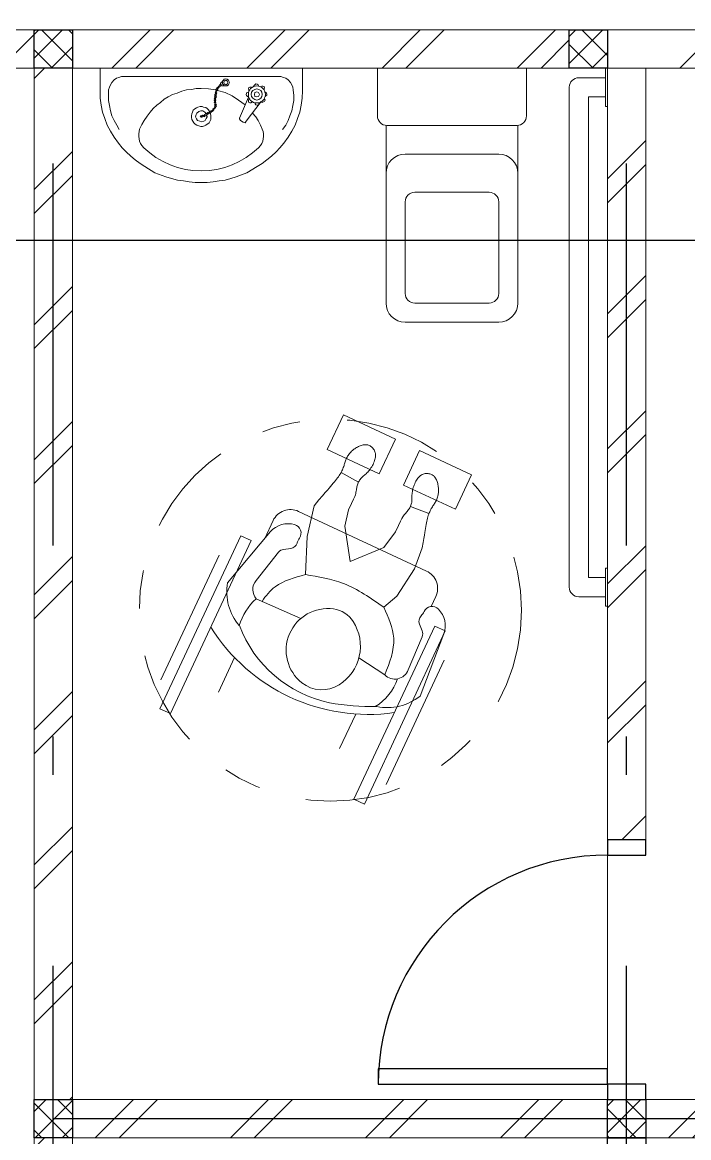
# Model space of a CAD drawing. Header units: inches. Extents: x 0 to 558, y -1 to 295.
# Drawn here: x 313.206 to 314.95, y 136.322 to 139.242 of the extents above; entities that cross this region are included whole.
import ezdxf

# ---------------------------------------------------------------- set-up
doc = ezdxf.new("R2010")
doc.units = ezdxf.units.IN
doc.header["$MEASUREMENT"] = 0
doc.linetypes.add('DASHDOT', pattern=[1, 0.5, -0.25, 0, -0.25])
for name, color, linetype, lineweight in [('ars', 11, 'Continuous', 0), ('ARSIR', 31, 'Continuous', 5), ('ARSIR BETON', 8, 'Continuous', 5), ('KOL', 1, 'Continuous', 30), ('KOLOM', 4, 'Continuous', 9), ('lan', 7, 'Continuous', 15), ('RUMPUT', 93, 'Continuous', 0), ('SANITAIR', 15, 'Continuous', 9), ('tem', 5, 'Continuous', 20)]:
    doc.layers.add(name, color=color, linetype=linetype, lineweight=lineweight)
doc.layers.add('as', color=1, linetype='Continuous', plot=False)
doc.layers.add('Kusen', color=30, linetype='Continuous')
doc.styles.add('ATTR', font='romans.shx', dxfattribs={"width": 0.8, "height": 0.56})
pattern_1 = [(86.66969, (37.0798, 226.14725), (-0.5066041, 0.569206), [0.142875, -0.934755]), (41.66969, (37.0798, 226.14725), (-0.5066045, 0.5692064), [0.142875, -0.619125]), (131.66969, (37.0798, 226.14725), (-0.5692064, -0.5066045), [0.142875, -0.619125])]

# ---------------------------------------------------------------- blocks, each defined once
blk = doc.blocks.new('K 10.10')
at = {"layer": 'ars'}
h = blk.add_hatch(dxfattribs=at)
h.set_pattern_fill('_USER', color=256, scale=0.05, angle=45, double=1, pattern_type=0)
h.set_pattern_definition([(45, (0, 0), (-0.035355339, 0.035355339), []), (135, (0, 0), (-0.035355339, -0.035355339), [])])
h.paths.add_polyline_path([(1560.5383, 1380.4069), (1560.6383, 1380.4069), (1560.6383, 1380.5069), (1560.5383, 1380.5069)])
at = {"layer": 'KOL'}
blk.add_lwpolyline([(1560.5383, 1380.4069), (1560.6383, 1380.4069), (1560.6383, 1380.5069), (1560.5383, 1380.5069)], close=True, dxfattribs=at)
blk = doc.blocks.new('P.80')
at = {"layer": 'Kusen'}
for points in [[(-69.8094, -74.8368), (-69.7694, -74.8368), (-69.7694, -74.0368), (-69.8094, -74.0368)], [(-70.6094, -74.9368), (-70.5694, -74.9368), (-70.5694, -74.8368), (-70.6094, -74.8368)], [(-69.7694, -74.9368), (-69.7294, -74.9368), (-69.7294, -74.8368), (-69.7694, -74.8368)]]:
    blk.add_lwpolyline(points, close=True, dxfattribs=at)
blk.add_arc((-69.7694, -74.8368), 0.8, 90, 180, dxfattribs=at)
blk = doc.blocks.new('WASHTAFEL')
for points in [[(0.1029, 0.2167), (0.1186, 0.2276), (0.1344, 0.2373), (0.1501, 0.2458), (0.1671, 0.2518), (0.184, 0.2579), (0.2022, 0.2615), (0.2203, 0.2639), (0.2397, 0.2651)], [(0.2397, 0.2651), (0.299, 0.2651)], [(0.299, 0.2651), (0.299, 0)], [(0.138, 0.2131), (0.1501, 0.2215), (0.1622, 0.2276), (0.1743, 0.2324), (0.1877, 0.2373), (0.201, 0.2397), (0.2143, 0.2421), (0.2276, 0.2421), (0.2421, 0.2409)], [(0.2421, 0.2409), (0.2494, 0.2397), (0.2554, 0.2373), (0.2615, 0.2337), (0.2688, 0.2276), (0.2724, 0.2215), (0.2748, 0.2155), (0.2772, 0.2082), (0.2772, 0.1998)], [(0, 0), (0, 0.0157), (0.0012, 0.0315), (0.0036, 0.0472), (0.0061, 0.063), (0.0097, 0.0775), (0.0145, 0.092), (0.0254, 0.1199), (0.0412, 0.1465), (0.0496, 0.1598), (0.0593, 0.1719), (0.069, 0.184), (0.0799, 0.1961), (0.0908, 0.2058), (0.1029, 0.2167)], [(0.2772, 0.1998), (0.2772, 0)], [(0.0303, 0), (0.0315, 0.0206), (0.0339, 0.0412), (0.0387, 0.0617), (0.046, 0.0811), (0.0545, 0.0993), (0.0654, 0.1174), (0.0775, 0.1344), (0.0908, 0.1501)], [(0.0908, 0.1501), (0.0969, 0.155), (0.1017, 0.1586), (0.1077, 0.161), (0.1138, 0.1622), (0.1199, 0.1634), (0.1271, 0.1634), (0.1332, 0.1622), (0.1392, 0.1598)], [(0.1392, 0.1598), (0.1501, 0.155), (0.1622, 0.1489), (0.1719, 0.1429), (0.1816, 0.1344)], [(0.1598, 0.1174), (0.2119, 0.1574)], [(0.2082, 0.1404), (0.2058, 0.1416), (0.2034, 0.1429), (0.2022, 0.1465), (0.2034, 0.1501), (0.2058, 0.1513), (0.207, 0.1513), (0.2082, 0.1513), (0.2094, 0.1513)], [(0.2082, 0.1453), (0.2082, 0.1416), (0.2094, 0.1368), (0.2119, 0.1332), (0.2143, 0.1295), (0.2179, 0.1271), (0.2215, 0.1247), (0.2252, 0.1235), (0.23, 0.1235), (0.2349, 0.1235), (0.2385, 0.1247), (0.2421, 0.1271), (0.2458, 0.1295), (0.2482, 0.1332), (0.2506, 0.1368), (0.2518, 0.1416), (0.253, 0.1453), (0.2518, 0.1501), (0.2506, 0.1538), (0.2482, 0.1586), (0.2458, 0.161), (0.2421, 0.1646), (0.2385, 0.1659), (0.2349, 0.1671), (0.23, 0.1683), (0.2252, 0.1671), (0.2215, 0.1659), (0.2179, 0.1646), (0.2143, 0.161), (0.2119, 0.1586), (0.2094, 0.1538), (0.2082, 0.1501), (0.2082, 0.1453)], [(0.2119, 0.1574), (0.2094, 0.1598), (0.2107, 0.1634), (0.2119, 0.1659), (0.2155, 0.1671), (0.2179, 0.1659), (0.2191, 0.1646), (0.2191, 0.1646)], [(0.2155, 0.1453), (0.2167, 0.1404), (0.2203, 0.1356), (0.2252, 0.132), (0.23, 0.1308), (0.2361, 0.132), (0.2409, 0.1356), (0.2433, 0.1404), (0.2446, 0.1453), (0.2433, 0.1513), (0.2409, 0.1562), (0.2361, 0.1586), (0.23, 0.1598), (0.2252, 0.1586), (0.2203, 0.1562), (0.2167, 0.1513), (0.2155, 0.1453)], [(0.224, 0.1453), (0.2252, 0.1404), (0.23, 0.1392), (0.2349, 0.1404), (0.2373, 0.1453), (0.2349, 0.1501), (0.23, 0.1525), (0.2252, 0.1501), (0.224, 0.1453)], [(0.2252, 0.1671), (0.2264, 0.1695), (0.2276, 0.1719), (0.2312, 0.1719), (0.2337, 0.1707), (0.2361, 0.1683), (0.2361, 0.1671), (0.2361, 0.1659)], [(0.2421, 0.1634), (0.2446, 0.1646), (0.247, 0.1659), (0.2506, 0.1646), (0.2518, 0.161), (0.2518, 0.1586), (0.2506, 0.1574), (0.2506, 0.1562), (0.2494, 0.1562)], [(0.253, 0.1501), (0.2554, 0.1489), (0.2567, 0.1465), (0.2579, 0.1429), (0.2554, 0.1404), (0.253, 0.138), (0.253, 0.138), (0.2518, 0.138)], [(0.1622, 0.1029), (0.1574, 0.1102), (0.1562, 0.115), (0.1598, 0.1174)], [(0.1683, 0.1005), (0.2228, 0.1235)], [(0.2179, 0.1259), (0.2155, 0.1235), (0.2119, 0.1235), (0.2094, 0.1247), (0.2082, 0.1271), (0.2082, 0.1308), (0.2094, 0.1308), (0.2094, 0.132), (0.2107, 0.1332)], [(0.2361, 0.1235), (0.2349, 0.1199), (0.2324, 0.1186), (0.23, 0.1174), (0.2276, 0.1186), (0.2252, 0.1211), (0.2252, 0.1223), (0.2252, 0.1235)], [(0.2494, 0.132), (0.2494, 0.1295), (0.2494, 0.1271), (0.2482, 0.1247), (0.2446, 0.1235), (0.2421, 0.1247), (0.2409, 0.1247), (0.2409, 0.1247)], [(0.1683, 0.1005), (0.1659, 0.1005), (0.1622, 0.1029)], [(0.2034, 0.115), (0.2155, 0.0981), (0.2264, 0.0811), (0.2349, 0.063), (0.2409, 0.0424)], [(0.253, 0.0642), (0.253, 0.0605), (0.2554, 0.0581), (0.2579, 0.0557), (0.2615, 0.0557), (0.2651, 0.0557), (0.2676, 0.0581), (0.27, 0.0605), (0.2712, 0.0642), (0.27, 0.0678), (0.2676, 0.0714), (0.2651, 0.0726), (0.2615, 0.0738), (0.2579, 0.0726), (0.2554, 0.0714), (0.253, 0.0678), (0.253, 0.0642)], [(0.2639, 0.0557), (0.2615, 0.0521), (0.2591, 0.0508), (0.2554, 0.0521), (0.253, 0.0533), (0.253, 0.0569), (0.253, 0.0581), (0.253, 0.0593)], [(0.2554, 0.0642), (0.2579, 0.0605), (0.2615, 0.0593), (0.2651, 0.0605), (0.2676, 0.0642), (0.2651, 0.069), (0.2615, 0.0702), (0.2579, 0.069), (0.2554, 0.0642)], [(0.1852, 0.0303), (0.1877, 0.0278), (0.1901, 0.0303), (0.1877, 0.0315), (0.1852, 0.0303)], [(0.1889, 0.0327), (0.1913, 0.0303), (0.1937, 0.0327), (0.1913, 0.0339), (0.1889, 0.0327)], [(0.1937, 0.0363), (0.1949, 0.0339), (0.1973, 0.0363), (0.1949, 0.0375), (0.1937, 0.0363)], [(0.1973, 0.0375), (0.1998, 0.0351), (0.2022, 0.0375), (0.1998, 0.04), (0.1973, 0.0375)], [(0.2022, 0.0375), (0.2046, 0.0351), (0.2058, 0.0375), (0.2046, 0.04), (0.2022, 0.0375)], [(0.207, 0.0363), (0.2094, 0.0339), (0.2119, 0.0363), (0.2094, 0.0387), (0.207, 0.0363)], [(0.2119, 0.0363), (0.2143, 0.0339), (0.2167, 0.0363), (0.2143, 0.0387), (0.2119, 0.0363)], [(0.2167, 0.0363), (0.2191, 0.0339), (0.2215, 0.0363), (0.2191, 0.0387), (0.2167, 0.0363)], [(0.2215, 0.0375), (0.224, 0.0351), (0.2264, 0.0375), (0.224, 0.04), (0.2215, 0.0375)], [(0.2264, 0.0375), (0.2288, 0.0351), (0.2312, 0.0375), (0.2288, 0.04), (0.2264, 0.0375)], [(0.2312, 0.0387), (0.2337, 0.0363), (0.2361, 0.0387), (0.2337, 0.0412), (0.2312, 0.0387)], [(0.2373, 0.0387), (0.2385, 0.0375), (0.2409, 0.0387), (0.2385, 0.0412), (0.2373, 0.0387)], [(0.2409, 0.0412), (0.2433, 0.0387), (0.2458, 0.0412), (0.2433, 0.0436), (0.2409, 0.0412)], [(0.2421, 0.0387), (0.2446, 0.0194), (0.2458, 0)], [(0.2458, 0.0436), (0.2482, 0.0412), (0.2494, 0.0436), (0.2482, 0.046), (0.2458, 0.0436)], [(0.2494, 0.0472), (0.2506, 0.0448), (0.253, 0.0472), (0.2506, 0.0496), (0.2494, 0.0472)], [(0.253, 0.0508), (0.2542, 0.0484), (0.2567, 0.0508), (0.2542, 0.0533), (0.253, 0.0508)], [(0.1029, -0.2167), (0.0908, -0.207), (0.0799, -0.1961), (0.069, -0.184), (0.0593, -0.1731), (0.0496, -0.1598), (0.0412, -0.1477), (0.0254, -0.1211), (0.0145, -0.092), (0.0097, -0.0775), (0.0061, -0.0617), (0.0036, -0.046), (0.0012, -0.0315), (0, -0.0157), (0, 0)], [(0.1392, -0.161), (0.1332, -0.1622), (0.1271, -0.1634), (0.1199, -0.1634), (0.1138, -0.1622), (0.1077, -0.161), (0.1017, -0.1586), (0.0969, -0.155), (0.0908, -0.1501), (0.0775, -0.1344), (0.0654, -0.1186), (0.0545, -0.0993), (0.046, -0.0811), (0.0387, -0.0617), (0.0339, -0.0412), (0.0315, -0.0218), (0.0303, 0)], [(0.2458, 0), (0.2458, -0.0133), (0.2433, -0.0254), (0.2421, -0.0387), (0.2385, -0.0508), (0.2337, -0.063), (0.23, -0.0751), (0.224, -0.086), (0.2179, -0.0969), (0.2094, -0.1065), (0.2022, -0.1162), (0.1937, -0.1259), (0.184, -0.1332), (0.1731, -0.1416), (0.1622, -0.1489), (0.1513, -0.155), (0.1392, -0.161)], [(0.1852, 0.0218), (0.1901, 0.0194), (0.1937, 0.0157), (0.1961, 0.0121), (0.1973, 0.0061), (0.1985, 0.0024), (0.1985, -0.0024), (0.1973, -0.0085), (0.1949, -0.0121), (0.1925, -0.0169), (0.1889, -0.0206), (0.184, -0.023), (0.1792, -0.0242), (0.1743, -0.0254), (0.1695, -0.0254), (0.1646, -0.0242), (0.1598, -0.0218), (0.1562, -0.0194), (0.1525, -0.0157), (0.1501, -0.0109), (0.1477, -0.0061), (0.1465, -0.0012), (0.1465, 0.0036), (0.1477, 0.0085), (0.1501, 0.0121), (0.1562, 0.0206), (0.1646, 0.0254), (0.1731, 0.0254), (0.1816, 0.0242)], [(0.1792, 0.0133), (0.184, 0.0097), (0.1877, 0.0048), (0.1877, -0.0012), (0.1852, -0.0061), (0.1816, -0.0109), (0.178, -0.0133), (0.1719, -0.0145), (0.1659, -0.0121), (0.1622, -0.0097), (0.1598, -0.0036), (0.1586, 0.0012), (0.1598, 0.0073), (0.1622, 0.0109), (0.1671, 0.0133), (0.1719, 0.0157), (0.1768, 0.0145)], [(0.1743, 0.0024), (0.1743, -0.0012), (0.1719, -0.0024), (0.1707, 0), (0.1707, 0.0024)], [(0.1719, 0.0085), (0.1743, 0.0061), (0.1768, 0.0085), (0.1743, 0.0097), (0.1719, 0.0085)], [(0.1719, 0.0036), (0.1731, 0.0012), (0.1755, 0.0036), (0.1731, 0.0061), (0.1719, 0.0036)], [(0.1792, 0.0133), (0.1792, 0.0121), (0.178, 0.0097), (0.1768, 0.0097), (0.1743, 0.0097), (0.1743, 0.0121), (0.1743, 0.0133), (0.1768, 0.0145), (0.178, 0.0145)], [(0.178, 0.0169), (0.1804, 0.0145), (0.1828, 0.0169), (0.1804, 0.0194), (0.178, 0.0169)], [(0.1804, 0.0206), (0.1828, 0.0194), (0.184, 0.0206), (0.1828, 0.023), (0.1804, 0.0206)], [(0.1828, 0.0254), (0.1852, 0.023), (0.1877, 0.0254), (0.1852, 0.0278), (0.1828, 0.0254)], [(0.2772, -0.201), (0.2772, 0)], [(0.299, -0.2639), (0.299, 0)], [(0.2772, -0.201), (0.2772, -0.2082), (0.2748, -0.2155), (0.2724, -0.2215), (0.2688, -0.2276), (0.2615, -0.2337), (0.2554, -0.2373), (0.2494, -0.2397), (0.2421, -0.2421)], [(0.2397, -0.2639), (0.2203, -0.2639), (0.2022, -0.2615), (0.184, -0.2579), (0.1671, -0.2518), (0.1501, -0.2458), (0.1344, -0.2373), (0.1186, -0.2276), (0.1029, -0.2167)], [(0.2421, -0.2421), (0.2276, -0.2421), (0.2143, -0.2421), (0.201, -0.2397), (0.1877, -0.2373), (0.1743, -0.2337), (0.1622, -0.2276), (0.1501, -0.2203), (0.138, -0.2143)], [(0.2397, -0.2639), (0.299, -0.2639)]]:
    blk.add_lwpolyline(points)
blk = doc.blocks.new('SWC1')
for p, q in [((-0.1225, 0.665), (0.1225, 0.665)), ((-0.1725, 0.1499), (-0.1725, 0.615)), ((-0.0975, 0.615), (0.0975, 0.615)), ((0.1725, 0.1499), (0.1725, 0.615)), ((-0.1225, 0.35), (-0.1225, 0.59)), ((0.1225, 0.35), (0.1225, 0.59)), ((-0.0975, 0.325), (0.0975, 0.325)), ((-0.1225, 0.225), (0.1225, 0.225)), ((-0.17, 0.15), (0.17, 0.15)), ((-0.195, 0), (-0.195, 0.125)), ((0.195, 0), (0.195, 0.125)), ((-0.195, 0), (0.195, 0))]:
    blk.add_line(p, q)
for centre, radius, start, end in [((-0.1225, 0.615), 0.05, 90, 180), ((0.1225, 0.615), 0.05, 0, 90), ((-0.0975, 0.59), 0.025, 90, 180), ((0.0975, 0.59), 0.025, 0, 90), ((-0.0975, 0.35), 0.025, 180, 270), ((0.0975, 0.35), 0.025, 270, 0), ((-0.1225, 0.275), 0.05, 180, 270), ((0.1225, 0.275), 0.05, 270, 0), ((-0.17, 0.125), 0.025, 90, 180), ((0.17, 0.125), 0.025, 0, 90)]:
    blk.add_arc(centre, radius, start, end)
blk = doc.blocks.new('kursi roda')
at = {"layer": 'ars'}
for p, q in [((403.0277, -6.3653), (403.0264, -6.3677)), ((403.029, -6.363), (403.0277, -6.3653)), ((403.0304, -6.3607), (403.029, -6.363)), ((403.0319, -6.3585), (403.0304, -6.3607)), ((403.0335, -6.3563), (403.0319, -6.3585)), ((403.0352, -6.3541), (403.0335, -6.3563)), ((403.0369, -6.352), (403.0352, -6.3541)), ((403.0388, -6.35), (403.0369, -6.352)), ((403.0407, -6.3481), (403.0388, -6.35)), ((403.0427, -6.3463), (403.0407, -6.3481)), ((403.0447, -6.3447), (403.0427, -6.3463)), ((403.0468, -6.3433), (403.0447, -6.3447)), ((403.0489, -6.3421), (403.0468, -6.3433)), ((403.0511, -6.3411), (403.0489, -6.3421)), ((403.0533, -6.3403), (403.0511, -6.3411)), ((403.0555, -6.3397), (403.0533, -6.3403)), ((403.0577, -6.3394), (403.0555, -6.3397)), ((403.06, -6.3393), (403.0577, -6.3394)), ((403.0623, -6.3394), (403.06, -6.3393)), ((403.0646, -6.3397), (403.0623, -6.3394)), ((403.0669, -6.3403), (403.0646, -6.3397)), ((403.0692, -6.341), (403.0669, -6.3403)), ((403.0716, -6.3419), (403.0692, -6.341)), ((403.0738, -6.343), (403.0716, -6.3419)), ((403.0761, -6.3444), (403.0738, -6.343)), ((403.0782, -6.3459), (403.0761, -6.3444)), ((403.0802, -6.3477), (403.0782, -6.3459)), ((403.082, -6.3497), (403.0802, -6.3477)), ((403.0836, -6.3519), (403.082, -6.3497)), ((403.0851, -6.3544), (403.0836, -6.3519)), ((403.0863, -6.357), (403.0851, -6.3544)), ((403.0873, -6.3599), (403.0863, -6.357)), ((403.0882, -6.3629), (403.0873, -6.3599)), ((403.0888, -6.3661), (403.0882, -6.3629)), ((403.2107, -6.3661), (403.2113, -6.3629)), ((403.2113, -6.3629), (403.2121, -6.3599)), ((403.2121, -6.3599), (403.2132, -6.357)), ((403.2132, -6.357), (403.2144, -6.3544)), ((403.2144, -6.3544), (403.2158, -6.3519)), ((403.2158, -6.3519), (403.2175, -6.3497)), ((403.2175, -6.3497), (403.2193, -6.3477)), ((403.2193, -6.3477), (403.2213, -6.3459)), ((403.2213, -6.3459), (403.2234, -6.3444)), ((403.2234, -6.3444), (403.2256, -6.343)), ((403.2256, -6.343), (403.2279, -6.3419)), ((403.2279, -6.3419), (403.2302, -6.341)), ((403.2302, -6.341), (403.2326, -6.3403)), ((403.2326, -6.3403), (403.2349, -6.3397)), ((403.2349, -6.3397), (403.2372, -6.3394)), ((403.2372, -6.3394), (403.2395, -6.3393)), ((403.2395, -6.3393), (403.2417, -6.3394)), ((403.2417, -6.3394), (403.244, -6.3397)), ((403.244, -6.3397), (403.2462, -6.3403)), ((403.2462, -6.3403), (403.2484, -6.3411)), ((403.2484, -6.3411), (403.2505, -6.3421)), ((403.2505, -6.3421), (403.2526, -6.3433)), ((403.2526, -6.3433), (403.2547, -6.3447)), ((403.2547, -6.3447), (403.2568, -6.3463)), ((403.2568, -6.3463), (403.2588, -6.3481)), ((403.2588, -6.3481), (403.2607, -6.35)), ((403.2607, -6.35), (403.2625, -6.352)), ((403.2625, -6.352), (403.2643, -6.3541)), ((403.2643, -6.3541), (403.266, -6.3563)), ((403.266, -6.3563), (403.2676, -6.3585)), ((403.2676, -6.3585), (403.2691, -6.3607)), ((403.2691, -6.3607), (403.2705, -6.363)), ((403.2705, -6.363), (403.2718, -6.3653)), ((403.2718, -6.3653), (403.273, -6.3677)), ((403.0202, -6.3917), (403.0201, -6.3944)), ((403.0201, -6.3944), (403.0201, -6.3971)), ((403.0204, -6.3889), (403.0202, -6.3917)), ((403.0208, -6.3861), (403.0204, -6.3889)), ((403.0213, -6.3833), (403.0208, -6.3861)), ((403.0219, -6.3806), (403.0213, -6.3833)), ((403.0226, -6.3779), (403.0219, -6.3806)), ((403.0234, -6.3752), (403.0226, -6.3779)), ((403.0243, -6.3726), (403.0234, -6.3752)), ((403.0253, -6.3701), (403.0243, -6.3726)), ((403.0264, -6.3677), (403.0253, -6.3701)), ((403.0874, -6.3977), (403.0881, -6.3942)), ((403.0881, -6.3942), (403.0887, -6.3907)), ((403.0887, -6.3907), (403.0892, -6.3871)), ((403.0893, -6.3694), (403.0888, -6.3661)), ((403.0892, -6.3871), (403.0895, -6.3835)), ((403.0896, -6.3728), (403.0893, -6.3694)), ((403.0895, -6.3835), (403.0897, -6.3799)), ((403.0897, -6.3763), (403.0896, -6.3728)), ((403.0897, -6.3799), (403.0897, -6.3763)), ((403.2098, -6.3763), (403.2099, -6.3728)), ((403.2098, -6.3799), (403.2098, -6.3763)), ((403.21, -6.3835), (403.2098, -6.3799)), ((403.2099, -6.3728), (403.2102, -6.3694)), ((403.2103, -6.3871), (403.21, -6.3835)), ((403.2102, -6.3694), (403.2107, -6.3661)), ((403.2108, -6.3907), (403.2103, -6.3871)), ((403.2114, -6.3942), (403.2108, -6.3907)), ((403.2121, -6.3977), (403.2114, -6.3942)), ((403.273, -6.3677), (403.2741, -6.3701)), ((403.2741, -6.3701), (403.2752, -6.3726)), ((403.2752, -6.3726), (403.2761, -6.3752)), ((403.2761, -6.3752), (403.2769, -6.3779)), ((403.2769, -6.3779), (403.2776, -6.3806)), ((403.2776, -6.3806), (403.2782, -6.3833)), ((403.2782, -6.3833), (403.2787, -6.3861)), ((403.2787, -6.3861), (403.279, -6.3889)), ((403.279, -6.3889), (403.2793, -6.3917)), ((403.2793, -6.3917), (403.2794, -6.3944)), ((403.2794, -6.3944), (403.2794, -6.3971)), ((403.0201, -6.3971), (403.0202, -6.3997)), ((403.0202, -6.3997), (403.0204, -6.4022)), ((403.0204, -6.4022), (403.0207, -6.4047)), ((403.0207, -6.4047), (403.021, -6.4072)), ((403.021, -6.4072), (403.0214, -6.4098)), ((403.0214, -6.4098), (403.0218, -6.4123)), ((403.0218, -6.4123), (403.0222, -6.415)), ((403.0222, -6.415), (403.0225, -6.4177)), ((403.0225, -6.4177), (403.0227, -6.4206)), ((403.0227, -6.4206), (403.0229, -6.4236)), ((403.0229, -6.4236), (403.023, -6.4267)), ((403.077, -6.4249), (403.0779, -6.4224)), ((403.0779, -6.4224), (403.0789, -6.42)), ((403.0789, -6.42), (403.08, -6.4176)), ((403.08, -6.4176), (403.0811, -6.4151)), ((403.0811, -6.4151), (403.0823, -6.4126)), ((403.0823, -6.4126), (403.0835, -6.4099)), ((403.0835, -6.4099), (403.0846, -6.4071)), ((403.0846, -6.4071), (403.0856, -6.4042)), ((403.0856, -6.4042), (403.0865, -6.401)), ((403.0865, -6.401), (403.0874, -6.3977)), ((403.2129, -6.401), (403.2121, -6.3977)), ((403.2139, -6.4042), (403.2129, -6.401)), ((403.2149, -6.4071), (403.2139, -6.4042)), ((403.216, -6.4099), (403.2149, -6.4071)), ((403.2172, -6.4126), (403.216, -6.4099)), ((403.2183, -6.4151), (403.2172, -6.4126)), ((403.2195, -6.4176), (403.2183, -6.4151)), ((403.2206, -6.42), (403.2195, -6.4176)), ((403.2216, -6.4224), (403.2206, -6.42)), ((403.2225, -6.4249), (403.2216, -6.4224)), ((403.2766, -6.4236), (403.2765, -6.4267)), ((403.2767, -6.4206), (403.2766, -6.4236)), ((403.277, -6.4177), (403.2767, -6.4206)), ((403.2773, -6.415), (403.277, -6.4177)), ((403.2777, -6.4123), (403.2773, -6.415)), ((403.2781, -6.4098), (403.2777, -6.4123)), ((403.2784, -6.4072), (403.2781, -6.4098)), ((403.2788, -6.4047), (403.2784, -6.4072)), ((403.2791, -6.4022), (403.2788, -6.4047)), ((403.2793, -6.3997), (403.2791, -6.4022)), ((403.2794, -6.3971), (403.2793, -6.3997)), ((403.0204, -6.4515), (403.0195, -6.4556)), ((403.0212, -6.4476), (403.0204, -6.4515)), ((403.0218, -6.4439), (403.0212, -6.4476)), ((403.0223, -6.4402), (403.0218, -6.4439)), ((403.0227, -6.4366), (403.0223, -6.4402)), ((403.0229, -6.4332), (403.0227, -6.4366)), ((403.0228, -6.4347), (403.0747, -6.4388)), ((403.023, -6.4299), (403.0229, -6.4332)), ((403.023, -6.4267), (403.023, -6.4299)), ((403.0746, -6.4401), (403.0747, -6.4374)), ((403.0748, -6.4427), (403.0746, -6.4401)), ((403.0747, -6.4374), (403.0748, -6.4349)), ((403.0748, -6.4349), (403.0752, -6.4323)), ((403.0751, -6.4454), (403.0748, -6.4427)), ((403.0755, -6.4481), (403.0751, -6.4454)), ((403.0752, -6.4323), (403.0756, -6.4298)), ((403.0761, -6.4508), (403.0755, -6.4481)), ((403.0756, -6.4298), (403.0762, -6.4273)), ((403.0768, -6.4536), (403.0761, -6.4508)), ((403.0762, -6.4273), (403.077, -6.4249)), ((403.2232, -6.4273), (403.2225, -6.4249)), ((403.2227, -6.4536), (403.2234, -6.4508)), ((403.2238, -6.4298), (403.2232, -6.4273)), ((403.2234, -6.4508), (403.2239, -6.4481)), ((403.2243, -6.4323), (403.2238, -6.4298)), ((403.2239, -6.4481), (403.2244, -6.4454)), ((403.2246, -6.4349), (403.2243, -6.4323)), ((403.2244, -6.4454), (403.2247, -6.4427)), ((403.2248, -6.4374), (403.2246, -6.4349)), ((403.2247, -6.4427), (403.2248, -6.4401)), ((403.2767, -6.4347), (403.2248, -6.4388)), ((403.2248, -6.4401), (403.2248, -6.4374)), ((403.2765, -6.4267), (403.2765, -6.4299)), ((403.2765, -6.4299), (403.2766, -6.4332)), ((403.2766, -6.4332), (403.2768, -6.4366)), ((403.2768, -6.4366), (403.2772, -6.4402)), ((403.2772, -6.4402), (403.2777, -6.4439)), ((403.2777, -6.4439), (403.2783, -6.4476)), ((403.2783, -6.4476), (403.2791, -6.4515)), ((403.2791, -6.4515), (403.28, -6.4556)), ((403.0132, -6.4792), (403.0117, -6.4848)), ((403.0147, -6.4739), (403.0132, -6.4792)), ((403.016, -6.469), (403.0147, -6.4739)), ((403.0173, -6.4643), (403.016, -6.469)), ((403.0184, -6.4598), (403.0173, -6.4643)), ((403.0195, -6.4556), (403.0184, -6.4598)), ((403.0776, -6.4564), (403.0768, -6.4536)), ((403.0784, -6.4592), (403.0776, -6.4564)), ((403.0792, -6.4621), (403.0784, -6.4592)), ((403.08, -6.4651), (403.0792, -6.4621)), ((403.0808, -6.4682), (403.08, -6.4651)), ((403.0815, -6.4716), (403.0808, -6.4682)), ((403.082, -6.4765), (403.0815, -6.4716)), ((403.0822, -6.4844), (403.082, -6.4765)), ((403.2173, -6.4844), (403.2175, -6.4765)), ((403.2175, -6.4765), (403.218, -6.4716)), ((403.218, -6.4716), (403.2187, -6.4682)), ((403.2187, -6.4682), (403.2195, -6.4651)), ((403.2195, -6.4651), (403.2203, -6.4621)), ((403.2203, -6.4621), (403.2211, -6.4592)), ((403.2211, -6.4592), (403.2219, -6.4564)), ((403.2219, -6.4564), (403.2227, -6.4536)), ((403.28, -6.4556), (403.281, -6.4598)), ((403.281, -6.4598), (403.2822, -6.4643)), ((403.2822, -6.4643), (403.2834, -6.469)), ((403.2834, -6.469), (403.2848, -6.4739)), ((403.2848, -6.4739), (403.2862, -6.4792)), ((403.2862, -6.4792), (403.2878, -6.4848)), ((403.0046, -6.5103), (403.0007, -6.5239)), ((403.0075, -6.4997), (403.0046, -6.5103)), ((403.0098, -6.4914), (403.0075, -6.4997)), ((403.0117, -6.4848), (403.0098, -6.4914)), ((403.0815, -6.5152), (403.0821, -6.4969)), ((403.0821, -6.4969), (403.0822, -6.4844)), ((403.2174, -6.4969), (403.2173, -6.4844)), ((403.218, -6.5152), (403.2174, -6.4969)), ((403.2878, -6.4848), (403.2896, -6.4914)), ((403.2896, -6.4914), (403.2919, -6.4997)), ((403.2919, -6.4997), (403.2949, -6.5103)), ((403.2949, -6.5103), (403.2988, -6.5239)), ((403.0007, -6.5239), (402.9958, -6.5815)), ((403.0924, -6.5654), (403.0815, -6.5152)), ((403.2084, -6.5576), (403.218, -6.5152)), ((403.2988, -6.5239), (403.3037, -6.5433)), ((403.1568, -6.6358), (403.0924, -6.5654)), ((403.1568, -6.6358), (403.2084, -6.5576)), ((403.3037, -6.5433), (403.2866, -6.6239)), ((402.9958, -6.5815), (403.0073, -6.6666)), ((403.2866, -6.6239), (403.2484, -6.7162)), ((403.3787, -6.653), (403.4239, -6.8218)), ((403.0266, -6.7071), (403.0073, -6.6666)), ((403.3122, -6.6703), (403.328, -6.6805)), ((402.8545, -6.7033), (402.8422, -6.8776)), ((402.8547, -6.6955), (402.8547, -7.1955)), ((402.8547, -6.6955), (402.8847, -6.6955)), ((402.8847, -6.6955), (402.8847, -7.1955)), ((402.9231, -6.7077), (402.9094, -6.7207)), ((403.3371, -6.6928), (403.3585, -6.7846)), ((403.4147, -6.6955), (403.4147, -7.1955)), ((403.4447, -6.6955), (403.4147, -6.6955)), ((403.4447, -6.6955), (403.4447, -7.1955)), ((402.9028, -6.7345), (402.8993, -6.8287)), ((402.8247, -6.7655), (402.8247, -7.1255)), ((403.4747, -6.7655), (403.4747, -7.1255)), ((403.2104, -6.8251), (403.3378, -6.8283)), ((403.0296, -6.8547), (402.949, -6.8662)), ((402.9747, -6.9914), (402.9747, -7.0914)), ((403.3247, -6.9914), (403.3247, -7.0914)), ((402.8847, -7.1955), (402.8547, -7.1955)), ((403.4147, -7.1955), (403.4447, -7.1955))]:
    blk.add_line(p, q, dxfattribs=at)
for points in [[(402.9647, -6.3955), (403.1147, -6.3955), (403.1147, -6.2955), (402.9647, -6.2955)], [(403.3347, -6.3955), (403.1847, -6.3955), (403.1847, -6.2955), (403.3347, -6.2955)]]:
    blk.add_lwpolyline(points, close=True, dxfattribs=at)
blk.add_lwpolyline([(402.9147, -6.653), (402.9147, -6.6239, -0.414214), (402.9647, -6.5739), (403.3347, -6.5739, -0.414214), (403.3847, -6.6239), (403.3847, -6.6757)], format="xyb", dxfattribs=at)
for centre, radius, start, end in [((403.3255, -6.6322), 0.0231, 80.5302, 190.8564), ((403.319, -6.6708), 0.0622, 16.604, 80.5302), ((402.9164, -6.7094), 0.0622, 110.4268, 174.353), ((402.9028, -6.6728), 0.0231, 0.1006, 110.4268), ((403.2609, -6.6446), 0.0426, 351.9775, 10.8564), ((403.323, -6.6534), 0.0202, 171.9775, 237.3223), ((402.9092, -6.6931), 0.0202, 313.6347, 18.9795), ((402.9685, -6.6727), 0.0426, 180.1006, 198.9795), ((403.3164, -6.6986), 0.0215, 15.5972, 57.3223), ((402.9242, -6.7362), 0.0215, 133.6347, 175.3598), ((403.1222, -6.8363), 0.0728, 72.8015, 122.5969), ((403.1114, -6.871), 0.1091, 283.5915, 72.8015), ((403.1475, -6.876), 0.1199, 122.5969, 212.6426), ((403.323, -6.7946), 0.0369, 293.7079, 15.5972), ((402.936, -6.8317), 0.0369, 175.3598, 290.6017), ((403.2072, -6.8871), 0.1433, 350.6026, 24.2169), ((403.293, -6.7869), 0.1355, 294.2153, 345.0791), ((403.0476, -6.8769), 0.134, 173.4381, 214.1249), ((402.9641, -6.8185), 0.1355, 205.8779, 256.7417), ((403.1217, -6.6756), 0.3265, 257.2314, 313.995), ((403.1497, -6.5368), 0.4871, 237.0423, 302.9577), ((403.1173, -6.8953), 0.084, 212.6426, 283.5915), ((403.2312, -6.3321), 0.6866, 244.2486, 254.653)]:
    blk.add_arc(centre, radius, start, end, dxfattribs=at)
for points in [[(402.949, -6.8662), (402.9685, -6.7695), (403.0266, -6.7071)], [(403.0266, -6.7071), (403.1485, -6.6955), (403.2484, -6.7162)]]:
    blk.add_spline(points, degree=3, dxfattribs=at)
blk.add_open_spline([(403.3215, -6.8279), (403.3188, -6.8103), (403.3073, -6.7665), (403.2709, -6.7354), (403.2484, -6.7162)], degree=3, knots=[0.0459628, 0.0459628, 0.0459628, 0.0459628, 0.0986332, 0.1838693, 0.1838693, 0.1838693, 0.1838693], dxfattribs=at)
at = {"layer": 'ars', "style": 'ATTR', "width": 0.8, "flags": 9}
blk.add_attdef('ESTCODE', (403.1317, -6.8723), '', height=0.000106, rotation=170.8455, dxfattribs=at)
blk = doc.blocks.new('DEN-1 BLOK 2')
at = {"layer": 'ars'}
h = blk.add_hatch(dxfattribs=at)
h.set_pattern_fill('TEMBOK', color=256, scale=0.25)
h.set_pattern_definition([(45, (12.4, -0.345), (-0.1767767, 0.1767767), []), (45, (12.4625, -0.345), (-0.1767767, 0.1767767), [])])
h.paths.add_polyline_path([(18.9, 5.205), (21.65, 5.205), (21.65, 5.105), (18.9, 5.105)])
h = blk.add_hatch(dxfattribs=at)
h.set_pattern_fill('TEMBOK', color=256, scale=0.25)
h.set_pattern_definition([(45, (15.3, -0.345), (-0.1767767, 0.1767767), []), (45, (15.3625, -0.345), (-0.1767767, 0.1767767), [])])
h.paths.add_polyline_path([(21.75, 5.205), (24.5, 5.205), (24.5, 5.105), (21.75, 5.105)])
h = blk.add_hatch(dxfattribs=at)
h.set_pattern_fill('TEMBOK', color=256, scale=0.25)
h.set_pattern_definition([(45, (20.3, -1.045), (-0.176777, 0.176777), []), (45, (20.3625, -1.045), (-0.176777, 0.176777), [])])
h.paths.add_polyline_path([(20.25, 5.105), (20.35, 5.105), (20.35, 2.405), (20.25, 2.405)])
h = blk.add_hatch(dxfattribs=at)
h.set_pattern_fill('TEMBOK', color=256, scale=0.25)
h.set_pattern_definition([(45, (21.8, -3.845), (-0.176777, 0.176777), []), (45, (21.8625, -3.845), (-0.176777, 0.176777), [])])
h.paths.add_polyline_path([(21.75, 3.085), (21.85, 3.085), (21.85, 5.105), (21.75, 5.105)])
h = blk.add_hatch(dxfattribs=at)
h.set_pattern_fill('TEMBOK', color=256, scale=0.25)
h.set_pattern_definition([(45, (14.77433, 2.455), (-0.176777, 0.176777), []), (45, (14.83683, 2.455), (-0.176777, 0.176777), [])])
h.paths.add_polyline_path([(20.35, 2.405), (21.75, 2.405), (21.75, 2.305), (20.35, 2.305)])
h = blk.add_hatch(dxfattribs=at)
h.set_pattern_fill('TEMBOK', color=256, scale=0.25)
h.set_pattern_definition([(45, (16.27433, 2.455), (-0.176777, 0.176777), []), (45, (16.33683, 2.455), (-0.176777, 0.176777), [])])
h.paths.add_polyline_path([(21.85, 2.405), (24.75, 2.405), (24.75, 2.305), (21.85, 2.305)])
h = blk.add_hatch(dxfattribs=at)
h.set_pattern_fill('TEMBOK', color=256, scale=0.25)
h.set_pattern_definition([(45, (20.3, -3.845), (-0.176777, 0.176777), []), (45, (20.3625, -3.845), (-0.176777, 0.176777), [])])
h.paths.add_polyline_path([(20.25, 2.305), (20.35, 2.305), (20.35, -0.495), (20.25, -0.495)])
blk.add_line((21.7, 5.03), (21.7, 3.7712), dxfattribs=at)
for points in [[(21.745, 5.005), (21.75, 5.005), (21.75, 5.105), (21.745, 5.105)], [(21.745, 3.7962), (21.75, 3.7962), (21.75, 3.6962), (21.745, 3.6962)]]:
    blk.add_lwpolyline(points, close=True, dxfattribs=at)
blk.add_lwpolyline([(21.65, 5.055), (21.65, 3.7462, 0.414214), (21.675, 3.7212), (21.745, 3.7212)], format="xyb", dxfattribs=at)
for points in [[(21.675, 5.08), (21.745, 5.08)], [(21.7, 5.03), (21.745, 5.03)], [(21.7, 3.7712), (21.745, 3.7712)]]:
    blk.add_lwpolyline(points, dxfattribs=at)
at = {"layer": 'ars', "linetype": 'DASHDOT', "ltscale": 0.5}
blk.add_circle((21.0249, 3.6858), 0.5, dxfattribs=at)
at = {"layer": 'ars'}
blk.add_arc((21.675, 5.055), 0.025, 90, 180, dxfattribs=at)
at = {"layer": 'as', "linetype": 'DASHDOT', "ltscale": 2}
for p, q in [((20.3, -0.345), (20.3, 5.105)), ((21.8, -0.345), (21.8, 5.105))]:
    blk.add_line(p, q, dxfattribs=at)
at = {"layer": 'as'}
for p, q in [((0, 4.655), (86.8, 4.655)), ((20.3, 2.355), (24.8, 2.355))]:
    blk.add_line(p, q, dxfattribs=at)
at = {"layer": 'Kusen'}
for points in [[(21.85, 3.045), (21.85, 3.085), (21.75, 3.085), (21.75, 3.045)], [(21.75, 2.445), (21.75, 2.485), (21.15, 2.485), (21.15, 2.445)], [(21.85, 2.405), (21.85, 2.445), (21.75, 2.445), (21.75, 2.405)], [(21.85, 2.305), (21.85, 2.265), (21.75, 2.265), (21.75, 2.305)]]:
    blk.add_lwpolyline(points, close=True, dxfattribs=at)
blk.add_arc((21.75, 2.445), 0.6, 90, 180, dxfattribs=at)
at = {"layer": 'lan'}
blk.add_line((21.75, 3.045), (21.75, 2.485), dxfattribs=at)
at = {"layer": 'tem'}
for points in [[(18.9, 5.205), (18.9, 5.105), (21.65, 5.105), (21.65, 5.205)], [(21.75, 5.205), (21.75, 5.105), (24.5, 5.105), (24.5, 5.205)], [(20.35, 2.405), (21.75, 2.405), (21.75, 2.305), (20.35, 2.305)], [(21.85, 2.405), (24.75, 2.405), (24.75, 2.305), (21.85, 2.305)]]:
    blk.add_lwpolyline(points, close=True, dxfattribs=at)
at = {"layer": 'tem', "ltscale": 2}
for points in [[(20.35, 5.105), (20.25, 5.105), (20.25, 2.405), (20.35, 2.405)], [(21.85, 3.085), (21.75, 3.085), (21.75, 5.105), (21.85, 5.105)], [(20.35, 2.305), (20.25, 2.305), (20.25, -0.495), (20.35, -0.495)]]:
    blk.add_lwpolyline(points, close=True, dxfattribs=at)
at = {"layer": 'ars', "xscale": -1, "rotation": 335.0000000000048}
blk.add_blockref('kursi roda', (389.2651, -160.5539), dxfattribs=at)
at = {"layer": 'KOLOM', "extrusion": (0, 0, -1), "zscale": -1}
for p in [(-1580.8883, -1375.3019), (-1582.2883, -1375.3019), (-1580.8883, -1378.1019), (-1582.3883, -1378.1019)]:
    blk.add_blockref('K 10.10', p, dxfattribs=at)
at = {"layer": 'Kusen', "rotation": 269.9999999764635}
blk.add_blockref('P.80', (94.6868, -64.5244), dxfattribs=at)
at = {"layer": 'lan', "rotation": 179.9999998464531}
blk.add_blockref('SWC1', (21.3431, 5.105), dxfattribs=at)
at = {"layer": 'SANITAIR', "xscale": -1, "rotation": 269.9999998464531}
blk.add_blockref('WASHTAFEL', (20.6868, 4.806), dxfattribs=at)

msp = doc.modelspace()

# ---------------------------------------------------------------- hatches: boundary and pattern name
at = {"layer": 'ARSIR'}
h = msp.add_hatch(dxfattribs=at)
h.set_pattern_fill('AR-HBONE', color=256, scale=0.1, style=0)
h.set_pattern_definition([(48.3303, (269.9467, 118.0756), (-0.0328619, 0.5647301), [1.2, -0.4]), (138.3303, (270.2126, 118.37438), (-0.0328619, 0.5647301), [1.2, -0.4])])
edge = h.paths.add_edge_path()
edge.add_line((395.42, 171.6524), (394.22, 171.6524))
edge.add_line((394.22, 171.6524), (394.22, 133.2715))
edge.add_arc((380.22, 133.2715), 14, 270, 360, ccw=False)
edge.add_line((380.22, 119.2715), (283.2125, 119.2715))
edge.add_line((283.2125, 119.2715), (283.2125, 118.0715))
edge.add_line((283.2125, 118.0715), (380.22, 118.0715))
edge.add_arc((380.22, 133.2715), 15.2, 270, 360)
edge.add_line((395.42, 133.2715), (395.42, 171.6524))
at = {"layer": 'ARSIR BETON'}
h = msp.add_hatch(dxfattribs=at)
h.set_pattern_fill('AR-HBONE', color=256, scale=0.004, style=0)
h.set_pattern_definition([(45, (37.0798, 226.14725), (6e-17, 0.5747364), [1.2192, -0.4064]), (135, (37.36716, 226.4346), (6e-17, 0.5747364), [1.2192, -0.4064])])
edge = h.paths.add_edge_path()
edge.add_arc((191.2828, 190.0679), 14, 90, 180)
edge.add_line((177.2828, 190.0679), (177.2828, 133.2715))
edge.add_arc((191.2827, 133.2715), 14, 179.99992, 263.11919)
edge.add_line((189.6055, 119.3724), (189.6055, 112.3227))
edge.add_line((189.6055, 112.3227), (189.7055, 112.3227))
edge.add_line((189.7055, 112.3227), (189.7055, 112.2227))
edge.add_line((189.7055, 112.2227), (201.7055, 112.2227))
edge.add_line((201.7055, 112.2227), (201.7055, 119.2715))
edge.add_line((201.7055, 119.2715), (380.22, 119.2715))
edge.add_arc((380.22, 133.2715), 14, 270, 360)
edge.add_line((394.22, 133.2715), (394.22, 186.8365))
edge.add_arc((380.07, 186.8365), 14.15, 0.00002, 89.99998)
edge.add_line((380.07, 200.9865), (288.3873, 200.9865))
edge.add_arc((288.3873, 203.9865), 3, 180, 270, ccw=False)
edge.add_line((285.3873, 203.9865), (285.3986, 204.9823))
edge.add_line((285.3986, 204.9823), (271.3873, 205.1475))
edge.add_line((271.3873, 205.1475), (271.3873, 204.9086))
edge.add_arc((270.5466, 204.9086), 0.8408, 270, 360, ccw=False)
edge.add_line((270.5466, 204.0679), (191.2828, 204.0679))
edge = h.paths.add_edge_path()
edge.add_line((191.2672, 197.9562), (265.7566, 197.9585))
edge.add_arc((265.7568, 189.203), 8.7555, 41.343, 90.00169, ccw=False)
edge.add_line((272.3302, 194.9865), (332.5823, 194.9865))
edge.add_line((332.5823, 194.9865), (332.5823, 191.8715))
edge.add_line((332.5823, 191.8715), (340.1822, 191.8715))
edge.add_line((340.1822, 191.8715), (340.1822, 194.9865))
edge.add_line((340.1822, 194.9865), (380.07, 194.9865))
edge.add_arc((380.07, 186.8365), 8.15, 0, 90, ccw=False)
edge.add_line((388.22, 186.8365), (388.22, 163.1715))
edge.add_line((388.22, 163.1715), (388.22, 157.7117))
edge.add_line((388.22, 157.7117), (388.22, 133.2715))
edge.add_arc((380.22, 133.2715), 8, -90, 0, ccw=False)
edge.add_line((380.22, 125.2715), (191.2828, 125.2715))
edge.add_arc((191.185, 133.1732), 7.9023, 180.12317, 270.70845, ccw=False)
edge.add_line((183.2828, 133.1562), (183.2675, 189.9541))
edge.add_arc((191.2675, 189.9563), 8, 90.00169, 180.01541, ccw=False)
at = {"layer": 'RUMPUT'}
h = msp.add_hatch(dxfattribs=at)
h.set_pattern_fill('GRASS', color=256, scale=0.03, angle=356.6697, style=0)
h.set_pattern_definition(pattern_1)
edge = h.paths.add_edge_path()
edge.add_line((394.22, 171.6524), (402.698, 171.6524))
edge.add_line((402.698, 171.6524), (406.8633, 171.9326))
edge.add_line((406.8633, 171.9326), (407.1349, 173.6574))
edge.add_line((407.1349, 173.6574), (416.4205, 172.1948))
edge.add_line((416.4205, 172.1948), (417.0895, 176.4425))
edge.add_line((417.0895, 176.4425), (434.0908, 173.7645))
edge.add_line((434.0908, 173.7645), (442.2259, 174.3118))
edge.add_line((442.2259, 174.3118), (445.141, 192.7643))
edge.add_line((445.141, 192.7643), (418.5729, 196.9616))
edge.add_line((418.5729, 196.9616), (402.3997, 199.5091))
edge.add_line((402.3997, 199.5091), (401.9329, 196.5456))
edge.add_line((401.9329, 196.5456), (390.18, 198.3869))
edge.add_arc((380.07, 186.8365), 15.35, 48.80437, 90)
edge.add_line((380.07, 202.1865), (288.3873, 202.1865))
edge.add_arc((288.3873, 203.9865), 1.8, 180, 270, ccw=False)
edge.add_line((286.5873, 203.9865), (286.5873, 204.7646))
edge.add_line((286.5873, 204.7646), (489.7232, 202.4653))
edge.add_line((489.7232, 202.4653), (489.009, 190.7748))
edge.add_line((489.009, 190.7748), (447.5074, 192.7549))
edge.add_line((447.5074, 192.7549), (448.3956, 174.0667))
edge.add_line((448.3956, 174.0667), (421.3302, 172.0652))
edge.add_line((421.3302, 172.0652), (401.0645, 170.836))
edge.add_line((401.0645, 170.836), (400.9341, 157.9843))
edge.add_line((400.9341, 157.9843), (400.8036, 145.1327))
edge.add_line((400.8036, 145.1327), (400.9017, 135.2859))
edge.add_line((400.9017, 135.2859), (401.5003, 132.6794))
edge.add_line((401.5003, 132.6794), (401.2595, 116.478))
edge.add_line((401.2595, 116.478), (378.6535, 115.7086))
edge.add_line((378.6535, 115.7086), (368.9216, 115.7377))
edge.add_line((368.9216, 115.7377), (346.0892, 112.9076))
edge.add_line((346.0892, 112.9076), (341.1309, 112.1001))
edge.add_line((341.1309, 112.1001), (333.7244, 111.8362))
edge.add_line((333.7244, 111.8362), (331.0738, 112.2718))
edge.add_line((331.0738, 112.2718), (324.3803, 115.2754))
edge.add_line((324.3803, 115.2754), (321.6092, 115.9684))
edge.add_line((321.6092, 115.9684), (289.1333, 113.6571))
edge.add_line((289.1333, 113.6571), (289.1333, 118.0715))
edge.add_line((289.1333, 118.0715), (380.22, 118.0715))
edge.add_arc((380.22, 133.2715), 15.2, 270, 360)
edge.add_line((395.42, 133.2715), (395.42, 171.6524))
h = msp.add_hatch(dxfattribs=at)
h.set_pattern_fill('GRASS', color=256, scale=0.03, angle=356.6697, style=0)
h.set_pattern_definition(pattern_1)
edge = h.paths.add_edge_path()
edge.add_line((296.4823, 126.5716), (296.4823, 130.3681))
edge.add_line((296.4823, 130.3681), (332.4823, 130.3681))
edge.add_line((332.4823, 130.3681), (332.4823, 131.4715))
edge.add_line((332.4823, 131.4715), (293.4373, 131.4715))
edge.add_arc((293.4373, 134.2215), 2.75, 180, 270, ccw=False)
edge.add_line((290.6873, 134.2215), (290.6873, 146.8315))
edge.add_line((290.6873, 146.8315), (266.1873, 146.8315))
edge.add_line((266.1873, 146.8315), (266.1873, 134.2215))
edge.add_arc((263.4373, 134.2215), 2.75, 270, 360, ccw=False)
edge.add_line((263.4373, 131.4715), (230.5822, 131.4715))
edge.add_line((230.5822, 131.4715), (230.5822, 125.7715))
edge.add_arc((230.9822, 125.7715), 0.4, 180, 270)
edge.add_line((230.9822, 125.3715), (231.9822, 125.3715))
edge.add_arc((231.9822, 125.7715), 0.4, 270, 360)
edge.add_line((232.3822, 125.7715), (232.3822, 130.3715))
edge.add_line((232.3822, 130.3715), (262.5822, 130.3715))
edge.add_line((262.5822, 130.3715), (262.5822, 126.5716))
edge.add_line((262.5822, 126.5716), (296.4823, 126.5716))
h.paths.add_polyline_path([(284.185, 144.4992), (284.1822, 144.4607), (288.6128, 144.1071), (288.6032, 144.0035), (288.5816, 143.7583), (288.5544, 143.513), (288.5161, 143.2733), (288.4781, 143.0337), (288.4345, 142.794), (288.3799, 142.5596), (288.3255, 142.3255), (288.1946, 141.8677), (288.1238, 141.6389), (288.0423, 141.4156), (287.9604, 141.1978), (287.8734, 140.9742), (287.7807, 140.7617), (287.6825, 140.5495), (287.579, 140.337), (287.4755, 140.1298), (287.3613, 139.9229), (287.2467, 139.7212), (287.1268, 139.5198), (287.0018, 139.3237), (286.8708, 139.1328), (286.7346, 138.9422), (286.5984, 138.7569), (286.4569, 138.5772), (286.3096, 138.3974), (286.1626, 138.2177), (286.0048, 138.0487), (285.8466, 137.8798), (285.6888, 137.7111), (285.5199, 137.553), (285.3509, 137.3952), (285.182, 137.2426), (285.0022, 137.09), (284.8225, 136.9483), (284.6427, 136.8068), (284.4574, 136.665), (284.2668, 136.5344), (284.076, 136.4034), (283.8798, 136.2783), (283.6785, 136.1585), (283.4768, 136.0439), (283.2754, 135.9349), (283.0682, 135.8262), (282.8557, 135.728), (282.6432, 135.6301), (282.431, 135.5374), (282.2129, 135.4503), (281.9949, 135.3685), (281.7716, 135.2922), (281.5483, 135.2159), (281.3194, 135.1504), (281.0905, 135.0905), (280.862, 135.0306), (280.6276, 134.9818), (280.3934, 134.9379), (280.159, 134.8944), (279.9194, 134.8619), (279.6797, 134.8292), (279.4344, 134.8073), (279.1948, 134.7909), (278.9495, 134.7801), (278.7046, 134.7745), (278.5792, 134.7745), (278.4483, 134.7745), (278.187, 134.7801), (277.9309, 134.7909), (277.6749, 134.8128), (277.4241, 134.84), (277.1736, 134.8672), (276.9231, 134.9055), (276.6723, 134.9543), (276.4271, 135.0034), (276.1822, 135.0581), (275.9425, 135.1232), (275.7025, 135.1887), (275.4684, 135.2594), (275.2343, 135.3413), (275.0054, 135.4284), (274.7766, 135.5155), (274.5477, 135.6137), (274.3244, 135.7116), (274.1064, 135.8206), (273.8886, 135.9296), (273.6761, 136.0439), (273.4636, 136.1638), (273.2567, 136.2947), (273.055, 136.4254), (272.8533, 136.5616), (272.6572, 136.6978), (272.4611, 136.8448), (272.2705, 136.9918), (272.0852, 137.1499), (271.9054, 137.3078), (271.7257, 137.4659), (271.5515, 137.6348), (271.377, 137.8038), (271.2136, 137.978), (271.0502, 138.1577), (270.8921, 138.3431), (270.7395, 138.5281), (270.5872, 138.7189), (270.4455, 138.9095), (270.3037, 139.1056), (270.1675, 139.3073), (270.0368, 139.5142), (269.9115, 139.7212), (269.6718, 140.1462), (269.5628, 140.3642), (269.454, 140.582), (269.3558, 140.8056), (269.2579, 141.0289), (269.1705, 141.2577), (269.0834, 141.4919), (269.0071, 141.7263), (268.9308, 141.9604), (268.8657, 142.2001), (268.8057, 142.4397), (268.7458, 142.685), (268.6967, 142.9302), (268.6532, 143.1751), (268.6149, 143.4259), (268.5821, 143.6764), (268.555, 143.9324), (268.5386, 144.1885), (268.5222, 144.4445), (268.517, 144.7061), (268.517, 144.8315), (284.1961, 144.8315), (284.1905, 144.7225)])

# ---------------------------------------------------------------- block references
at = {"layer": 'lan'}
msp.add_blockref('DEN-1 BLOK 2', (292.9873, 134.0165), dxfattribs=at)

doc.saveas('drawing.dxf')
